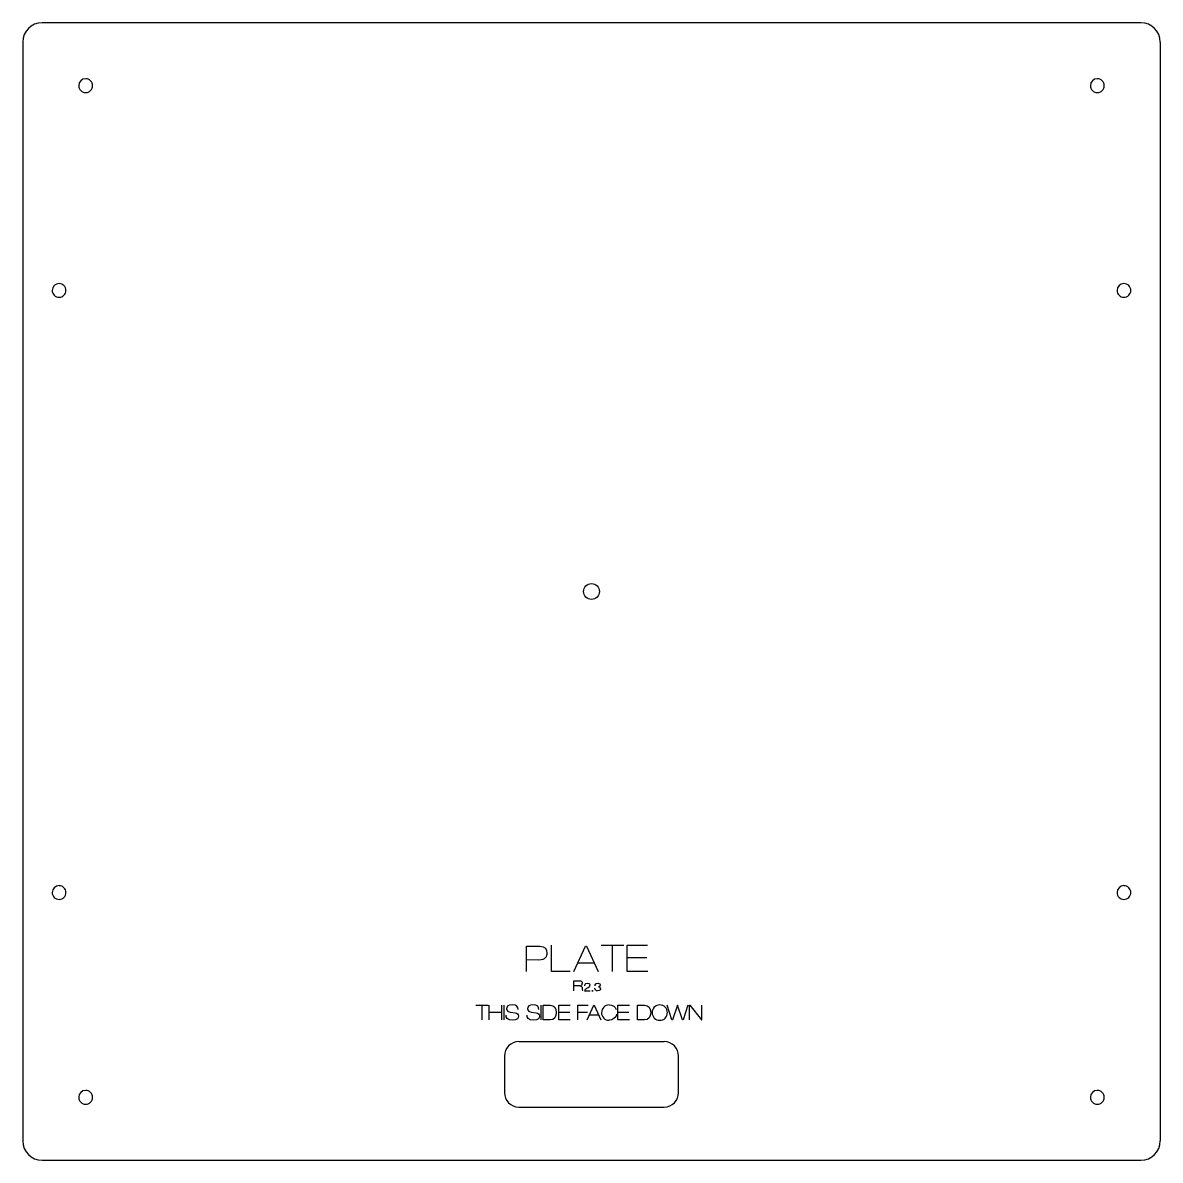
# Model space of a CAD drawing. Extents: x 49 to 1952, y 75 to 1350.
# Drawn here: x 260 to 495, y 1028 to 1263 of the extents above; entities that cross this region are included whole.
import ezdxf

# ---------------------------------------------------------------- set-up
doc = ezdxf.new("R2010")
doc.units = 0
doc.header["$MEASUREMENT"] = 0
for name, color, linetype in [('PASS_2', 5, 'Continuous'), ('PASS_3', 7, 'Continuous'), ('RASTER_-_LETTERS', 3, 'Continuous')]:
    doc.layers.add(name, color=color, linetype=linetype)

msp = doc.modelspace()

# ---------------------------------------------------------------- linework, layer by layer
at = {"layer": 'PASS_2', "color": 5}
for p, q in [((362.5, 1052.5), (392.5, 1052.5)), ((359.5, 1049.5), (359.5, 1042)), ((395.5, 1042), (395.5, 1049.5)), ((362.5, 1039), (392.5, 1039))]:
    msp.add_line(p, q, dxfattribs=at)
msp.add_circle((377.5, 1145.5), 1.65, dxfattribs=at)
for centre, radius, start, end in [((273, 1250), 1.43, 90.0473, 179.9669), ((273, 1250), 1.42, 359.9877, 89.9981), ((482, 1250), 1.43, 90.0473, 179.9669), ((482, 1250), 1.42, 359.9877, 89.9981), ((273, 1250), 1.42, 179.9903, 269.9969), ((273, 1250), 1.42, 269.9969, 0.0158), ((482, 1250), 1.42, 179.9903, 269.9969), ((482, 1250), 1.42, 269.9969, 0.0158), ((267.5, 1207.7), 1.43, 90.0473, 179.9669), ((267.5, 1207.7), 1.42, 359.9877, 89.9981), ((487.5, 1207.7), 1.43, 90.0473, 179.9669), ((487.5, 1207.7), 1.42, 359.9877, 89.9981), ((267.5, 1207.7), 1.42, 179.9903, 269.9969), ((267.5, 1207.7), 1.42, 269.9969, 0.0158), ((487.5, 1207.7), 1.42, 179.9903, 269.9969), ((487.5, 1207.7), 1.42, 269.9969, 0.0158), ((267.5, 1083.3), 1.43, 90.0473, 179.9669), ((267.5, 1083.3), 1.42, 359.9877, 89.9981), ((487.5, 1083.3), 1.43, 90.0473, 179.9669), ((487.5, 1083.3), 1.42, 359.9877, 89.9981), ((267.5, 1083.3), 1.42, 179.9903, 269.9969), ((267.5, 1083.3), 1.42, 269.9969, 0.0158), ((487.5, 1083.3), 1.42, 179.9903, 269.9969), ((487.5, 1083.3), 1.42, 269.9969, 0.0158), ((362.5, 1049.5), 3, 90, 180), ((392.5, 1049.5), 3, 0, 90), ((273, 1041), 1.43, 90.0473, 179.9669), ((273, 1041), 1.42, 359.9877, 89.9981), ((362.5, 1042), 3, 180, 270), ((392.5, 1042), 3, 270, 0), ((482, 1041), 1.43, 90.0473, 179.9669), ((482, 1041), 1.42, 359.9877, 89.9981), ((273, 1041), 1.42, 179.9903, 269.9969), ((273, 1041), 1.42, 269.9969, 0.0158), ((482, 1041), 1.42, 179.9903, 269.9969), ((482, 1041), 1.42, 269.9969, 0.0158)]:
    msp.add_arc(centre, radius, start, end, dxfattribs=at)
at = {"layer": 'PASS_3'}
for p, q in [((491, 1263), (264, 1263)), ((260, 1259), (260, 1032)), ((495, 1259), (495, 1032)), ((264, 1028), (491, 1028))]:
    msp.add_line(p, q, dxfattribs=at)
for centre, start, end in [((264, 1259), 90, 180), ((491, 1259), 0, 90), ((264, 1032), 180, 270), ((491, 1032), 270, 0)]:
    msp.add_arc(centre, 4, start, end, dxfattribs=at)
at = {"layer": 'RASTER_-_LETTERS'}
for p, q in [((364.06, 1067), (364.06, 1072.21)), ((364.06, 1072.21), (366.85, 1072.21)), ((369.26, 1067), (369.26, 1072.44)), ((373.88, 1067), (376.28, 1072.21)), ((376.28, 1072.21), (376.47, 1072.21)), ((376.47, 1072.21), (378.86, 1067)), ((379.5, 1072.44), (384.2, 1072.44)), ((381.86, 1067), (381.86, 1072.44)), ((384.86, 1067), (384.86, 1072.44)), ((384.86, 1072.44), (389.1, 1072.44)), ((366.64, 1069.37), (364.06, 1069.39)), ((384.86, 1069.91), (388.93, 1069.91)), ((373.08, 1067), (369.26, 1067)), ((378.07, 1068.72), (374.66, 1068.72)), ((389.15, 1067), (384.86, 1067)), ((373.88, 1063), (373.88, 1065.08)), ((373.88, 1065.08), (375.03, 1065.08)), ((375.1, 1064.01), (373.88, 1064.01)), ((376.07, 1063), (377.23, 1063)), ((376.85, 1063.68), (376.48, 1063.49)), ((377.59, 1063), (377.87, 1063)), ((377.73, 1062.86), (377.73, 1063.14)), ((378.2, 1063.49), (378.2, 1063.54)), ((353.57, 1060.02), (356.18, 1060.02)), ((354.88, 1057), (354.88, 1060.02)), ((356.34, 1057), (356.34, 1060.02)), ((358.93, 1060.02), (358.93, 1057)), ((359.36, 1060.02), (359.36, 1057)), ((367.04, 1060.02), (367.04, 1057)), ((367.49, 1060.02), (368.97, 1060.02)), ((367.49, 1057), (367.49, 1060.02)), ((370.74, 1057), (370.74, 1060.02)), ((370.74, 1060.02), (373.09, 1060.02)), ((374.66, 1057), (374.66, 1060.02)), ((374.66, 1060.02), (376.78, 1060.02)), ((376.58, 1057), (377.97, 1060.02)), ((377.97, 1060.02), (378.08, 1060.02)), ((378.08, 1060.02), (379.46, 1057)), ((382.97, 1057), (382.97, 1060.02)), ((382.97, 1060.02), (385.32, 1060.02)), ((387, 1060.02), (388.47, 1060.02)), ((387, 1057), (387, 1060.02)), ((394.12, 1057), (393.11, 1060.02)), ((395.27, 1060.01), (394.23, 1057)), ((396.31, 1057), (395.28, 1060.01)), ((397.43, 1060.02), (396.42, 1057)), ((397.73, 1057), (397.73, 1060.02)), ((397.73, 1060.02), (397.84, 1060.02)), ((397.84, 1060.02), (400.22, 1057)), ((400.32, 1057), (400.32, 1060.02)), ((356.34, 1058.62), (358.93, 1058.62)), ((360.71, 1058.62), (361.71, 1058.46)), ((365.03, 1058.62), (366.04, 1058.46)), ((370.74, 1058.62), (373, 1058.62)), ((374.66, 1058.62), (376.66, 1058.62)), ((379.01, 1058), (377.03, 1058)), ((382.97, 1058.62), (385.22, 1058.62)), ((368.97, 1057), (367.49, 1057)), ((373.12, 1057), (370.74, 1057)), ((385.35, 1057), (382.97, 1057)), ((388.47, 1057), (387, 1057)), ((394.23, 1057), (394.12, 1057)), ((396.42, 1057), (396.31, 1057)), ((400.22, 1057), (400.32, 1057))]:
    msp.add_line(p, q, dxfattribs=at)
for centre, radius, start, end in [((375.11, 1064.51), 0.496, 269.9266, 0.0588), ((378.34, 1063.51), 2.77, 178.6921, 190.625), ((376.65, 1064.17), 0.533, 292.8439, 357.5702), ((378.98, 1064.17), 0.335, 267.2938, 359.8838), ((378.98, 1063.45), 0.374, 356.3696, 91.7601), ((381.15, 1058.52), 1.57, 90, 180.4527), ((391.54, 1058.59), 1.5, 87.3049, 183.1607), ((391.68, 1058.59), 1.5, 356.8534, 92.7068), ((381.08, 1058.43), 1.5, 176.8338, 272.702), ((391.54, 1058.43), 1.5, 176.8307, 272.6922), ((391.68, 1058.43), 1.5, 267.2961, 3.1553)]:
    msp.add_arc(centre, radius, start, end, dxfattribs=at)
for points in [[(366.85, 1072.21), (367.96, 1072.21), (368.29, 1071.57), (368.29, 1070.79)], [(368.29, 1070.79), (368.29, 1070.09), (367.94, 1069.37), (366.64, 1069.37)], [(375.03, 1065.08), (375.45, 1065.08), (375.6, 1064.89), (375.6, 1064.52)], [(376.11, 1064.03), (376.11, 1064.2), (376.11, 1064.58), (376.66, 1064.58)], [(376.66, 1064.58), (377.09, 1064.58), (377.19, 1064.3), (377.18, 1064.15)], [(378.24, 1064.06), (378.26, 1064.36), (378.39, 1064.56), (378.81, 1064.56)], [(378.81, 1064.56), (379.16, 1064.56), (379.32, 1064.4), (379.32, 1064.17)], [(375.1, 1064.01), (375.43, 1064.01), (375.57, 1063.86), (375.57, 1063.57)], [(376.48, 1063.49), (376.19, 1063.32), (376.08, 1063.23), (376.07, 1063)], [(378.77, 1063), (378.38, 1063), (378.19, 1063.19), (378.2, 1063.49)], [(379.35, 1063.43), (379.35, 1063.26), (379.24, 1063), (378.77, 1063)], [(361.08, 1060.09), (360.32, 1060.09), (359.97, 1059.81), (359.97, 1059.31)], [(362.33, 1059.17), (362.3, 1059.64), (362.09, 1060.09), (361.08, 1060.09)], [(365.41, 1060.09), (364.64, 1060.09), (364.29, 1059.81), (364.29, 1059.31)], [(366.65, 1059.17), (366.62, 1059.64), (366.41, 1060.09), (365.41, 1060.09)], [(368.97, 1060.02), (369.8, 1060.02), (370.23, 1059.41), (370.23, 1058.51)], [(381.15, 1060.09), (381.87, 1060.09), (382.43, 1059.8), (382.6, 1059.14)], [(388.47, 1060.02), (389.3, 1060.02), (389.73, 1059.41), (389.73, 1058.51)], [(361.2, 1056.93), (360, 1056.93), (359.87, 1057.56), (359.86, 1057.99)], [(359.97, 1059.31), (359.97, 1058.9), (360.21, 1058.71), (360.71, 1058.62)], [(362.4, 1057.78), (362.4, 1057.44), (362.24, 1056.93), (361.2, 1056.93)], [(361.71, 1058.46), (362.18, 1058.35), (362.4, 1058.16), (362.4, 1057.78)], [(365.52, 1056.93), (364.33, 1056.93), (364.19, 1057.56), (364.18, 1057.99)], [(364.29, 1059.31), (364.29, 1058.9), (364.53, 1058.71), (365.03, 1058.62)], [(366.73, 1057.78), (366.73, 1057.44), (366.57, 1056.93), (365.52, 1056.93)], [(366.04, 1058.46), (366.5, 1058.35), (366.73, 1058.16), (366.73, 1057.78)], [(370.23, 1058.51), (370.23, 1057.61), (369.8, 1057), (368.97, 1057)], [(382.67, 1058.15), (382.58, 1057.34), (381.85, 1056.97), (381.15, 1056.93)], [(389.73, 1058.51), (389.73, 1057.61), (389.3, 1057), (388.47, 1057)]]:
    msp.add_open_spline(points, degree=3, dxfattribs=at)

doc.saveas('drawing.dxf')
